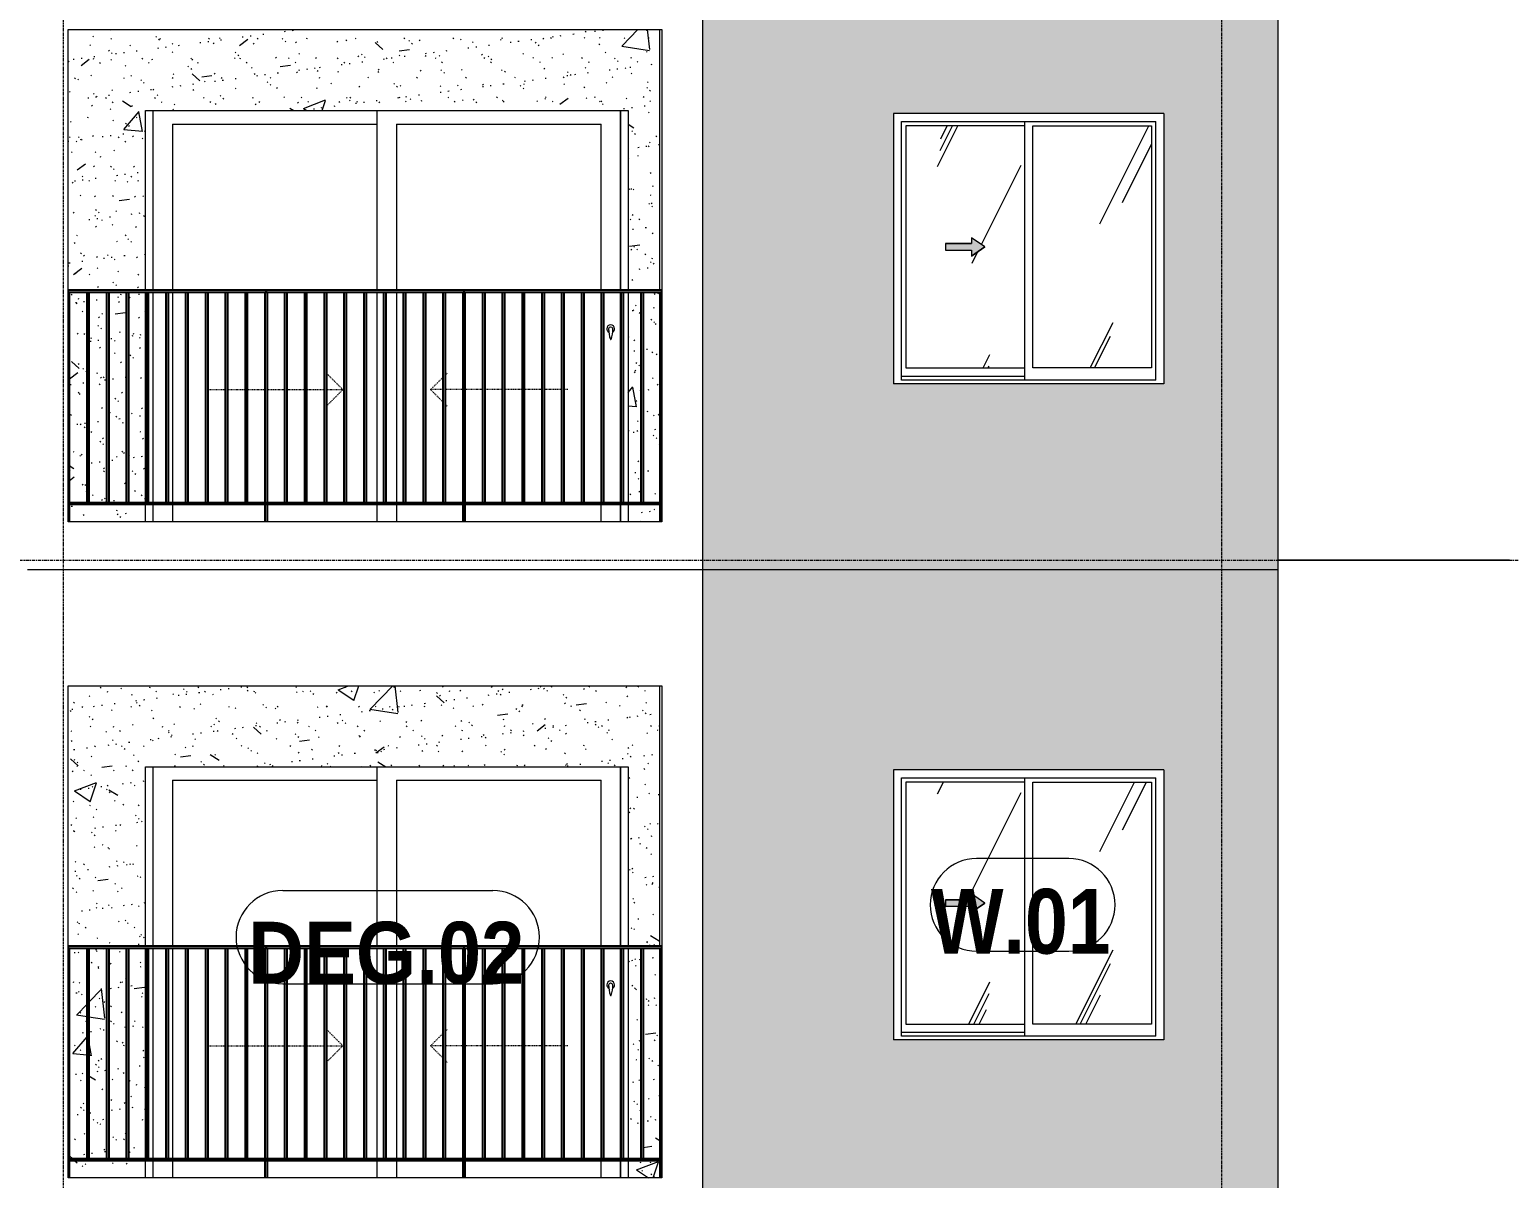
# Model space of a CAD drawing. Header units: millimetres. Extents: x 25061 to 259291, y -8723 to 35400.
# Drawn here: x 220135 to 227800, y 15997 to 21950 of the extents above; entities that cross this region are included whole.
import ezdxf

# ---------------------------------------------------------------- set-up
doc = ezdxf.new("R2010")
doc.units = ezdxf.units.MM
for name, pattern in [('1 NÉT CALL OUT', [6, 3, -3]), ('Centre', [31.75, 6.35, -4.7625, 15.875, -4.7625]), ('Dash', [6.35, 3.175, -3.175]), ('Grid Line', [22.225, 12.7, -3.175, 3.175, -3.175])]:
    doc.linetypes.add(name, pattern=pattern)
for name, color, linetype, lineweight in [('0-2', 50, 'Continuous', 5), ('A-DETL-GENF', 92, 'Continuous', 9), ('A-DETL-GENF-3', 92, '1 NÉT CALL OUT', 9), ('A-DOOR', 31, 'Continuous', 9), ('A-DOOR-FRAM', 31, 'Continuous', 9), ('A-DOOR-HDLN', 31, 'Dash', 9), ('A-DOOR-IDEN', 31, 'Continuous', 9), ('A-FLOR-LEVL-2', 51, 'Centre', 9), ('A-GLAZ', 151, 'Continuous', 9), ('A-GLAZ-1', 7, '1 NÉT CALL OUT', 9), ('A-GLAZ-IDEN', 152, 'Continuous', 9), ('A-WALL', 113, 'Continuous', 9), ('A-WALL-PATT-2', 9, 'Continuous', 9), ('A-WALL-PATT-3', 111, 'Continuous', 5), ('I-WALL-2', 7, 'Continuous', 9), ('S-GRID-1', 1, 'Grid Line', 9)]:
    doc.layers.add(name, color=color, linetype=linetype, lineweight=lineweight)
doc.styles.add('Arial_B_1', font='arialbd.ttf', dxfattribs={"width": 0.9, "height": 320})
doc.styles.add('Arial_B_2', font='arialbd.ttf', dxfattribs={"width": 0.85, "height": 336})
pattern_1 = [(50, (-80880.3, 14125), (1165.98, -102.01), [121.92, -1341.12]), (355, (-80880.3, 14125), (-225.554, 1222.763), [97.536, -1072.896]), (100.451, (-80783.1, 14116.5), (940.433, 1120.746), [103.616, -1139.776]), (46.184, (-80880.3, 14450.1), (1734.91, -269.07), [182.88, -2011.68]), (96.636, (-80735.7, 14427.7), (1519.38, 1583.54), [155.42, -1709.66]), (351.184, (-80880.3, 14450.1), (1519.39, 1583.52), [146.3, -1609.34]), (21, (-80717.7, 14368.8), (970.332, -654.498), [121.92, -1341.12]), (326, (-80717.7, 14368.8), (395.533, 1178.804), [97.536, -1072.896]), (71.451, (-80636.9, 14314.3), (1365.87, 524.296), [103.616, -1139.776]), (37.5, (-80880.3, 14125), (19.767, 541.153), [53.645, -1006.246, 53.645, -1035.507, -1076.96]), (37.5, (-80880.3, 14125), (19.767, 541.153), [-2149.043, 53.645, -1023.315]), (7.5, (-80880.3, 14125), (427.646, 641.156), [53.645, -567.334, 53.645, -981.862, -410.464]), (7.5, (-80880.3, 14125), (427.646, 641.156), [-1656.486, 53.645, -356.82]), (327.5, (-81242.8, 14125), (867.782, -36.665), [53.645, -352.755, 53.645, -1214.323, -1682.496]), (327.5, (-81242.8, 14125), (867.782, -36.665), [-1674.368, 53.645, -1628.85]), (317.5, (-81405.4, 14125), (948.028, 162.73), [53.645, -474.675, 53.645, -788.416, -1194.816]), (317.5, (-81405.4, 14125), (948.028, 162.73), [-1370.38, 53.645, -1141.17])]
pattern_2 = [(37.5, (-80880.3, 14125), (-5.1206, 156.61216), [5.364, -118.181, 5.364, -132.812, -132.08]), (37.5, (-80880.3, 14125), (-5.1206, 156.61216), [-261.722, 5.364, -126.716]), (7.5, (-80880.3, 14125), (143.847, 229.3842), [5.364, -61.285, 5.364, -105.989, -42.672]), (7.5, (-80880.3, 14125), (143.847, 229.3842), [-178.003, 5.364, -37.308]), (327.5, (-80980.28, 14125), (253.1176, 0.4601), [5.364, -35.276, 5.364, -140.94, -191.008]), (327.5, (-80980.28, 14125), (253.1176, 0.4601), [-186.944, 5.364, -185.644]), (317.5, (-80980.28, 14125), (244.3381, 71.3376), [5.364, -14.956, 5.364, -90.546, -109.728]), (317.5, (-80980.28, 14125), (244.3381, 71.3376), [-116.23, 5.364, -104.364])]
pattern_3 = [(63.435, (-78970.7, 14236.3), (-0.002, 1625.6), [567.96, -3066.99]), (63.435, (-80596.3, 14236.3), (-0.002, 1625.6), [567.96, -3066.99]), (63.435, (-78192.5, 14550.35), (-0.002, 1625.6), [567.96, -3066.99]), (63.435, (-79818.1, 14550.35), (-0.002, 1625.6), [567.96, -3066.99]), (63.435, (-78310.3, 14439.5), (-0.002, 1625.6), [567.96, -3066.99]), (63.435, (-79935.9, 14439.5), (-0.002, 1625.6), [567.96, -3066.99]), (63.435, (-78430.35, 15074.4), (-0.002, 1625.6), [276.055, -3358.9]), (63.435, (-80055.95, 15074.4), (-0.002, 1625.6), [276.055, -3358.9]), (63.435, (-78508.9, 14976.15), (-0.002, 1625.6), [567.96, -3066.99]), (63.435, (-80134.5, 14976.15), (-0.002, 1625.6), [567.96, -3066.99]), (63.435, (-78495, 15046.7), (-0.002, 1625.6), [567.96, -3066.99]), (63.435, (-80120.6, 15046.7), (-0.002, 1625.6), [567.96, -3066.99]), (63.435, (-79150.9, 14737.2), (-0.002, 1625.6), [567.96, -3066.99]), (63.435, (-80776.5, 14737.2), (-0.002, 1625.6), [567.96, -3066.99]), (63.435, (-79137, 14820.35), (-0.002, 1625.6), [567.96, -3066.99]), (63.435, (-80762.6, 14820.35), (-0.002, 1625.6), [567.96, -3066.99]), (63.435, (-79133.3, 14880.3), (-0.002, 1625.6), [567.96, -3066.99]), (63.435, (-80758.9, 14880.3), (-0.002, 1625.6), [567.96, -3066.99])]

# ---------------------------------------------------------------- blocks, each defined once
blk = doc.blocks.new('NCV_TKTC_TANG 6 - 8_rvt-6-TKCS_MẶT CẮT 2')
at = {"layer": 'A-WALL-PATT-2'}
h = blk.add_hatch(dxfattribs=at)
h.set_pattern_fill('FP_37', color=256, style=0, pattern_type=2)
h.set_pattern_definition(pattern_1)
h.paths.add_polyline_path([(-60901.2, 19400), (-60527.6, 19400), (-60527.6, 19490), (-60922.6, 19490), (-60922.6, 19400)])
h.paths.add_polyline_path([(-57862.6, 19400), (-57862.6, 19490), (-58027.6, 19490), (-58027.6, 19400), (-57873.4, 19400)])
h.paths.add_polyline_path([(-60802.2, 19500), (-60727.6, 19500), (-60727.6, 20590), (-60820.1, 20590), (-60820.1, 19500)])
h.paths.add_polyline_path([(-60830.1, 19500), (-60830.1, 20590), (-60922.6, 20590), (-60922.6, 19500), (-60847.6, 19500)])
h.paths.add_polyline_path([(-60717.6, 19500), (-60625.1, 19500), (-60625.1, 20590), (-60717.6, 20590), (-60717.6, 19662.5)])
h.paths.add_polyline_path([(-57880.7, 19500), (-57862.6, 19500), (-57862.6, 20590), (-57950.1, 20590), (-57950.1, 19500)])
h.paths.add_polyline_path([(-57960.1, 19500), (-57960.1, 20590), (-58027.6, 20590), (-58027.6, 19500)])
h.paths.add_polyline_path([(-60615.1, 19500), (-60527.6, 19500), (-60527.6, 20590), (-60615.1, 20590), (-60615.1, 19790.6)])
h.paths.add_polyline_path([(-60690.7, 20600), (-60527.6, 20600), (-60527.6, 21530), (-58027.6, 21530), (-58027.6, 20600), (-57862.6, 20600), (-57862.6, 21950), (-60927.6, 21950), (-60927.6, 20600), (-60802.2, 20600)])
h = blk.add_hatch(dxfattribs=at)
h.set_pattern_fill('FP_38', color=256, style=0, pattern_type=2)
h.set_pattern_definition(pattern_2)
h.paths.add_polyline_path([(-60901.2, 19400), (-60527.6, 19400), (-60527.6, 19490), (-60922.6, 19490), (-60922.6, 19400)])
h.paths.add_polyline_path([(-57862.6, 19400), (-57862.6, 19490), (-58027.6, 19490), (-58027.6, 19400), (-57873.4, 19400)])
h.paths.add_polyline_path([(-60802.2, 19500), (-60727.6, 19500), (-60727.6, 20590), (-60820.1, 20590), (-60820.1, 19500)])
h.paths.add_polyline_path([(-60830.1, 19500), (-60830.1, 20590), (-60922.6, 20590), (-60922.6, 19500), (-60847.6, 19500)])
h.paths.add_polyline_path([(-60717.6, 19500), (-60625.1, 19500), (-60625.1, 20590), (-60717.6, 20590), (-60717.6, 19662.5)])
h.paths.add_polyline_path([(-57880.7, 19500), (-57862.6, 19500), (-57862.6, 20590), (-57950.1, 20590), (-57950.1, 19500)])
h.paths.add_polyline_path([(-57960.1, 19500), (-57960.1, 20590), (-58027.6, 20590), (-58027.6, 19500)])
h.paths.add_polyline_path([(-60615.1, 19500), (-60527.6, 19500), (-60527.6, 20590), (-60615.1, 20590), (-60615.1, 19790.6)])
h.paths.add_polyline_path([(-60690.7, 20600), (-60527.6, 20600), (-60527.6, 21530), (-58027.6, 21530), (-58027.6, 20600), (-57862.6, 20600), (-57862.6, 21950), (-60927.6, 21950), (-60927.6, 20600), (-60802.2, 20600)])
at = {"layer": 'I-WALL-2'}
for p, q in [((-57862.6, 20600), (-57862.6, 21950)), ((-60527.6, 20600), (-60527.6, 21530)), ((-60527.6, 21530), (-58027.6, 21530)), ((-58027.6, 21530), (-58027.6, 20600)), ((-60527.6, 19500), (-60527.6, 20590)), ((-58027.6, 20590), (-58027.6, 19500)), ((-57862.6, 19500), (-57862.6, 20590)), ((-60527.6, 19400), (-60527.6, 19490)), ((-58027.6, 19490), (-58027.6, 19400)), ((-57862.6, 19400), (-57862.6, 19490))]:
    blk.add_line(p, q, dxfattribs=at)
blk = doc.blocks.new('NCV_TKTC_TANG 5_rvt-2-TKCS_MẶT CẮT 2')
at = {"layer": 'A-WALL-PATT-2'}
h = blk.add_hatch(dxfattribs=at)
h.set_pattern_fill('FP_37', color=256, style=0, pattern_type=2)
h.set_pattern_definition(pattern_1)
h.paths.add_polyline_path([(-57862.6, 16000), (-57862.6, 16090), (-58027.6, 16090), (-58027.6, 16000), (-57873.4, 16000)])
h.paths.add_polyline_path([(-60527.6, 16000), (-60527.6, 16090), (-60922.6, 16090), (-60922.6, 16000), (-60802.2, 16000)])
h.paths.add_polyline_path([(-60830.1, 16100), (-60830.1, 17190), (-60922.6, 17190), (-60922.6, 16100), (-60847.6, 16100)])
h.paths.add_polyline_path([(-60802.2, 16100), (-60727.6, 16100), (-60727.6, 17190), (-60820.1, 17190), (-60820.1, 16100)])
h.paths.add_polyline_path([(-60717.6, 16100), (-60625.1, 16100), (-60625.1, 17190), (-60717.6, 17190), (-60717.6, 16262.5)])
h.paths.add_polyline_path([(-57880.7, 16100), (-57862.6, 16100), (-57862.6, 17190), (-57950.1, 17190), (-57950.1, 16100)])
h.paths.add_polyline_path([(-57960.1, 16100), (-57960.1, 17190), (-58027.6, 17190), (-58027.6, 16100)])
h.paths.add_polyline_path([(-60615.1, 16100), (-60527.6, 16100), (-60527.6, 17190), (-60615.1, 17190), (-60615.1, 16390.6)])
h.paths.add_polyline_path([(-60527.6, 17200), (-60527.6, 18130), (-58027.6, 18130), (-58027.6, 17200), (-57862.6, 17200), (-57862.6, 18550), (-60927.6, 18550), (-60927.6, 17200), (-60686.6, 17200)])
h = blk.add_hatch(dxfattribs=at)
h.set_pattern_fill('FP_38', color=256, style=0, pattern_type=2)
h.set_pattern_definition(pattern_2)
h.paths.add_polyline_path([(-57862.6, 16000), (-57862.6, 16090), (-58027.6, 16090), (-58027.6, 16000), (-57873.4, 16000)])
h.paths.add_polyline_path([(-60527.6, 16000), (-60527.6, 16090), (-60922.6, 16090), (-60922.6, 16000), (-60802.2, 16000)])
h.paths.add_polyline_path([(-60830.1, 16100), (-60830.1, 17190), (-60922.6, 17190), (-60922.6, 16100), (-60847.6, 16100)])
h.paths.add_polyline_path([(-60802.2, 16100), (-60727.6, 16100), (-60727.6, 17190), (-60820.1, 17190), (-60820.1, 16100)])
h.paths.add_polyline_path([(-60717.6, 16100), (-60625.1, 16100), (-60625.1, 17190), (-60717.6, 17190), (-60717.6, 16262.5)])
h.paths.add_polyline_path([(-57880.7, 16100), (-57862.6, 16100), (-57862.6, 17190), (-57950.1, 17190), (-57950.1, 16100)])
h.paths.add_polyline_path([(-57960.1, 16100), (-57960.1, 17190), (-58027.6, 17190), (-58027.6, 16100)])
h.paths.add_polyline_path([(-60615.1, 16100), (-60527.6, 16100), (-60527.6, 17190), (-60615.1, 17190), (-60615.1, 16390.6)])
h.paths.add_polyline_path([(-60527.6, 17200), (-60527.6, 18130), (-58027.6, 18130), (-58027.6, 17200), (-57862.6, 17200), (-57862.6, 18550), (-60927.6, 18550), (-60927.6, 17200), (-60686.6, 17200)])
at = {"layer": 'I-WALL-2'}
for p, q in [((-57862.6, 17200), (-57862.6, 18550)), ((-60527.6, 17200), (-60527.6, 18130)), ((-60527.6, 18130), (-58027.6, 18130)), ((-58027.6, 18130), (-58027.6, 17200)), ((-60527.6, 16100), (-60527.6, 17190)), ((-58027.6, 17190), (-58027.6, 16100)), ((-57862.6, 16100), (-57862.6, 17190)), ((-60527.6, 16000), (-60527.6, 16090)), ((-58027.6, 16090), (-58027.6, 16000)), ((-57862.6, 16000), (-57862.6, 16090))]:
    blk.add_line(p, q, dxfattribs=at)
blk = doc.blocks.new('1_FAMILY RVT - W01-WxH 1400x1400xmm-V271-TKCS_MẶT CẮT 2')
at = {"layer": 'A-DETL-GENF-3'}
blk.add_hatch(color=256, dxfattribs=at).paths.add_polyline_path([(-56248.1, 17376.5), (-56180.3, 17423.9), (-56248.1, 17471.4), (-56248.1, 17440.9), (-56383.5, 17440.9), (-56383.5, 17407), (-56248.1, 17407)])
at = {"layer": 'A-GLAZ'}
h = blk.add_hatch(dxfattribs=at)
h.set_pattern_fill('FP_35', color=256, style=0, pattern_type=2)
h.set_pattern_definition(pattern_3)
h.paths.add_polyline_path([(-56589.1, 16797), (-55974.8, 16797), (-55974.8, 18050.9), (-56589.1, 18050.9), (-56589.1, 17407)])
h.paths.add_polyline_path([(-56248.1, 17376.5), (-56248.1, 17407), (-56383.5, 17407), (-56383.5, 17440.9), (-56248.1, 17440.9), (-56248.1, 17471.4), (-56180.3, 17423.9), (-56204.5, 17407)])
h = blk.add_hatch(dxfattribs=at)
h.set_pattern_fill('FP_35', color=256, style=0, pattern_type=2)
h.set_pattern_definition(pattern_3)
h.paths.add_polyline_path([(-55930.3, 16797), (-55316.1, 16797), (-55316.1, 18050.9), (-55930.3, 18050.9), (-55930.3, 17674.5)])
at = {"layer": 'A-DETL-GENF'}
for p, q in [((-56383.5, 17440.9), (-56383.5, 17407)), ((-56383.5, 17440.9), (-56248.1, 17440.9)), ((-56248.1, 17440.9), (-56383.5, 17440.9)), ((-56383.5, 17440.9), (-56383.5, 17407)), ((-56383.5, 17407), (-56248.1, 17407)), ((-56383.5, 17407), (-56248.1, 17407)), ((-56248.1, 17471.4), (-56248.1, 17440.9)), ((-56180.3, 17423.9), (-56248.1, 17471.4)), ((-56180.3, 17423.9), (-56248.1, 17471.4)), ((-56248.1, 17471.4), (-56248.1, 17440.9)), ((-56180.3, 17423.9), (-56248.1, 17376.5)), ((-56248.1, 17376.5), (-56180.3, 17423.9)), ((-56248.1, 17407), (-56248.1, 17376.5)), ((-56248.1, 17407), (-56248.1, 17376.5))]:
    blk.add_line(p, q, dxfattribs=at)
at = {"layer": 'A-GLAZ'}
for p, q in [((-55252.6, 18114.4), (-56652.6, 18114.4)), ((-56652.6, 18114.4), (-56652.6, 16714.4)), ((-55252.6, 18114.4), (-55252.6, 16714.4)), ((-56611.6, 18073.5), (-55293.5, 18073.5)), ((-56611.6, 16733.5), (-56611.6, 18073.5)), ((-56589.1, 18050.9), (-56589.1, 16797)), ((-55974.8, 18050.9), (-56589.1, 18050.9)), ((-55974.8, 18073.5), (-55974.8, 16733.5)), ((-55930.3, 16797), (-55930.3, 18050.9)), ((-55930.3, 18050.9), (-55316.1, 18050.9)), ((-55316.1, 18050.9), (-55316.1, 16797)), ((-55293.5, 16733.5), (-55293.5, 18073.5)), ((-56589.1, 16797), (-55974.8, 16797)), ((-55316.1, 16797), (-55930.3, 16797)), ((-55252.6, 16714.4), (-56652.6, 16714.4)), ((-55974.8, 16752.5), (-56611.6, 16752.5)), ((-55974.8, 16752.5), (-56611.6, 16752.5)), ((-55293.5, 16733.5), (-56611.6, 16733.5))]:
    blk.add_line(p, q, dxfattribs=at)
blk = doc.blocks.new('DEG_02-DEG_03 - DEG_02-2500x2400mm-CỬA ĐI 02 CÁNH TRƯỢT-V139-TKCS_MẶT CẮT 2')
at = {"layer": 'A-DOOR'}
for p, q in [((-59327.6, 10400), (-59327.6, 11330)), ((-58067.6, 11330), (-58067.6, 10400)), ((-60387.6, 11260), (-60387.6, 10400)), ((-60387.6, 11260), (-59327.6, 11260)), ((-59227.6, 11260), (-59227.6, 10400)), ((-59227.6, 11260), (-58167.6, 11260)), ((-58167.6, 10400), (-58167.6, 11260)), ((-60387.6, 10390), (-60387.6, 9300)), ((-59327.6, 9300), (-59327.6, 10390)), ((-59227.6, 10390), (-59227.6, 9300)), ((-58167.6, 9300), (-58167.6, 10390)), ((-58067.6, 10390), (-58067.6, 9300)), ((-60387.6, 9290), (-60387.6, 9200)), ((-59327.6, 9200), (-59327.6, 9290)), ((-59227.6, 9290), (-59227.6, 9200)), ((-58167.6, 9200), (-58167.6, 9290)), ((-58067.6, 9290), (-58067.6, 9200))]:
    blk.add_line(p, q, dxfattribs=at)
at = {"layer": 'A-DOOR', "flags": 128}
blk.add_lwpolyline([(-58116.1, 10208.7), (-58116.1, 10208.7), (-58116.1, 10208.7), (-58116.1, 10208.7), (-58116.1, 10208.7), (-58116.1, 10208.7), (-58116.1, 10208.7), (-58116.2, 10208.7), (-58116.2, 10208.7), (-58116.2, 10208.7), (-58116.2, 10208.7), (-58116.3, 10208.7), (-58116.3, 10208.7), (-58116.3, 10208.7), (-58116.4, 10208.7), (-58116.4, 10208.7), (-58116.4, 10208.7), (-58116.5, 10208.7), (-58116.5, 10208.7), (-58116.6, 10208.7), (-58116.6, 10208.7), (-58116.7, 10208.7), (-58116.7, 10208.7), (-58116.8, 10208.7), (-58116.8, 10208.7), (-58116.9, 10208.7), (-58116.9, 10208.7), (-58117, 10208.7), (-58117, 10208.7), (-58117.1, 10208.7), (-58117.1, 10208.7), (-58117.2, 10208.7), (-58117.3, 10208.7), (-58117.3, 10208.7), (-58117.4, 10208.7), (-58117.4, 10208.7), (-58117.5, 10208.7), (-58117.5, 10208.7), (-58117.6, 10208.7), (-58117.7, 10208.7), (-58117.7, 10208.7), (-58117.8, 10208.7), (-58117.8, 10208.7), (-58117.9, 10208.7), (-58118, 10208.7), (-58118, 10208.7), (-58118.1, 10208.7), (-58118.1, 10208.7), (-58118.2, 10208.7), (-58118.2, 10208.7), (-58118.3, 10208.7), (-58118.3, 10208.7), (-58118.4, 10208.7), (-58118.4, 10208.7), (-58118.5, 10208.7), (-58118.5, 10208.7), (-58118.6, 10208.7), (-58118.6, 10208.7), (-58118.7, 10208.7), (-58118.7, 10208.7), (-58118.7, 10208.7), (-58118.8, 10208.7), (-58118.8, 10208.7), (-58118.8, 10208.7), (-58118.9, 10208.7), (-58118.9, 10208.7), (-58118.9, 10208.7), (-58119, 10208.7), (-58119, 10208.7), (-58119, 10208.7), (-58119, 10208.7), (-58119, 10208.7), (-58119, 10208.7), (-58119, 10208.7), (-58119.1, 10208.7), (-58119.1, 10208.7)], dxfattribs=at)
at = {"layer": 'A-DOOR'}
for centre, radius, start, end in [((-58117.6, 10200), 20, 0, 180), ((-58117.6, 10200), 20, 180, 240), ((-58119.1, 10199.2), 9.45, 90, 180), ((-57963.8, 10199.2), 164.8, 180, 199.13397), ((-58116.1, 10199.2), 9.45, 0, 90), ((-58271.4, 10199.2), 164.8, 340.86603, 0), ((-58117.6, 10200), 20, 300, 0), ((-58117.2, 10146), 2.34, 199.13397, 261.03098), ((-58117.9, 10146), 2.34, 278.96902, 340.86603)]:
    blk.add_arc(centre, radius, start, end, dxfattribs=at)
at = {"layer": 'A-DOOR-FRAM'}
for p, q in [((-60487.6, 10400), (-60487.6, 11330)), ((-58067.6, 10400), (-58067.6, 11330)), ((-60487.6, 9300), (-60487.6, 10390)), ((-58067.6, 9300), (-58067.6, 10390)), ((-60487.6, 9200), (-60487.6, 9290)), ((-58067.6, 9200), (-58067.6, 9290))]:
    blk.add_line(p, q, dxfattribs=at)
at = {"layer": 'A-DOOR-HDLN'}
for p, q in [((-59504.8, 9884.2), (-59589.7, 9969.1)), ((-58975.1, 9959.5), (-58965.5, 9969.1)), ((-59050.3, 9884.2), (-58985.1, 9949.5)), ((-60205.1, 9884.2), (-60112.6, 9884.2)), ((-60102.6, 9884.2), (-60010.1, 9884.2)), ((-60000.1, 9884.2), (-59907.6, 9884.2)), ((-59897.6, 9884.2), (-59805.1, 9884.2)), ((-59795.1, 9884.2), (-59702.6, 9884.2)), ((-59692.6, 9884.2), (-59600.1, 9884.2)), ((-59590.1, 9884.2), (-59504.8, 9884.2)), ((-59504.8, 9884.2), (-59589.7, 9799.4)), ((-59050.3, 9884.2), (-58985.1, 9819)), ((-58985.1, 9884.2), (-59050.3, 9884.2)), ((-58882.6, 9884.2), (-58975.1, 9884.2)), ((-58780.1, 9884.2), (-58872.6, 9884.2)), ((-58677.6, 9884.2), (-58770.1, 9884.2)), ((-58575.1, 9884.2), (-58667.6, 9884.2)), ((-58472.6, 9884.2), (-58565.1, 9884.2)), ((-58370.1, 9884.2), (-58462.6, 9884.2)), ((-58340.3, 9884.2), (-58360.1, 9884.2)), ((-58975.1, 9809), (-58965.5, 9799.4))]:
    blk.add_line(p, q, dxfattribs=at)
blk = doc.blocks.new('Railing - 10mm-1251313-TKCS_MẶT CẮT 2')
at = {"layer": ''}
for p, q in [((-60830.064287, 5900), (-60830.064287, 6990)), ((-60820.064287, 6990), (-60820.064287, 5900))]:
    blk.add_line(p, q, dxfattribs=at)
blk = doc.blocks.new('Railing - 50 x 10mm-1251315-TKCS_MẶT CẮT 2')
at = {"layer": ''}
for p, q in [((-59897.564287, 6990), (-59907.564287, 6990)), ((-59907.564287, 5800), (-59907.564287, 6990)), ((-59897.564287, 6990), (-59897.564287, 5800))]:
    blk.add_line(p, q, dxfattribs=at)
blk = doc.blocks.new('Railing - 50 x 10mm-1251311-TKCS_MẶT CẮT 2')
at = {"layer": ''}
for q in [(-60927.564287, 6990), (-60922.564287, 5800)]:
    blk.add_line((-60922.564287, 6990), q, dxfattribs=at)
blk = doc.blocks.new('Railing - 50 x 10mm-V186-TKCS_MẶT CẮT 2')
at = {"layer": ''}
for p in [(-57852.564287, 6990), (-57857.564287, 5800)]:
    blk.add_line(p, (-57857.564287, 6990), dxfattribs=at)
blk = doc.blocks.new('Railing - Railing-3262206-TKCS_MẶT CẮT 2')
at = {"layer": ''}
for p, q in [((-60927.564287, 16100), (-57852.564287, 16100)), ((-60927.564287, 16090), (-57852.564287, 16090))]:
    blk.add_line(p, q, dxfattribs=at)
for name, p in [('Railing - 50 x 10mm-1251311-TKCS_MẶT CẮT 2', (0, 10200)), ('Railing - 10mm-1251313-TKCS_MẶT CẮT 2', (0, 10200)), ('Railing - 10mm-1251313-TKCS_MẶT CẮT 2', (102.5, 10200)), ('Railing - 10mm-1251313-TKCS_MẶT CẮT 2', (205, 10200)), ('Railing - 10mm-1251313-TKCS_MẶT CẮT 2', (307.5, 10200)), ('Railing - 10mm-1251313-TKCS_MẶT CẮT 2', (410, 10200)), ('Railing - 10mm-1251313-TKCS_MẶT CẮT 2', (512.5, 10200)), ('Railing - 10mm-1251313-TKCS_MẶT CẮT 2', (615, 10200)), ('Railing - 10mm-1251313-TKCS_MẶT CẮT 2', (717.5, 10200)), ('Railing - 10mm-1251313-TKCS_MẶT CẮT 2', (820, 10200)), ('Railing - 50 x 10mm-1251315-TKCS_MẶT CẮT 2', (0, 10200)), ('Railing - 10mm-1251313-TKCS_MẶT CẮT 2', (1025, 10200)), ('Railing - 10mm-1251313-TKCS_MẶT CẮT 2', (1127.5, 10200)), ('Railing - 10mm-1251313-TKCS_MẶT CẮT 2', (1230, 10200)), ('Railing - 10mm-1251313-TKCS_MẶT CẮT 2', (1332.5, 10200)), ('Railing - 10mm-1251313-TKCS_MẶT CẮT 2', (1435, 10200)), ('Railing - 10mm-1251313-TKCS_MẶT CẮT 2', (1537.5, 10200)), ('Railing - 10mm-1251313-TKCS_MẶT CẮT 2', (1640, 10200)), ('Railing - 10mm-1251313-TKCS_MẶT CẮT 2', (1742.5, 10200)), ('Railing - 10mm-1251313-TKCS_MẶT CẮT 2', (1845, 10200)), ('Railing - 50 x 10mm-1251315-TKCS_MẶT CẮT 2', (1025, 10200)), ('Railing - 10mm-1251313-TKCS_MẶT CẮT 2', (2050, 10200)), ('Railing - 10mm-1251313-TKCS_MẶT CẮT 2', (2152.5, 10200)), ('Railing - 10mm-1251313-TKCS_MẶT CẮT 2', (2255, 10200)), ('Railing - 10mm-1251313-TKCS_MẶT CẮT 2', (2357.5, 10200)), ('Railing - 10mm-1251313-TKCS_MẶT CẮT 2', (2460, 10200)), ('Railing - 10mm-1251313-TKCS_MẶT CẮT 2', (2562.5, 10200)), ('Railing - 10mm-1251313-TKCS_MẶT CẮT 2', (2665, 10200)), ('Railing - 10mm-1251313-TKCS_MẶT CẮT 2', (2767.5, 10200)), ('Railing - 10mm-1251313-TKCS_MẶT CẮT 2', (2870, 10200)), ('Railing - 50 x 10mm-V186-TKCS_MẶT CẮT 2', (0, 10200))]:
    blk.add_blockref(name, p)
blk = doc.blocks.new('Top Rail Type - Top Rail_Internal_-3262207-TKCS_MẶT CẮT 2')
at = {"layer": ''}
for p, q in [((-57852.564287, 17200), (-60927.564287, 17200)), ((-60927.564287, 17190), (-57852.564287, 17190))]:
    blk.add_line(p, q, dxfattribs=at)
blk = doc.blocks.new('1_FAMILY RVT - W01-WxH 1400x1400xmm-V320-TKCS_MẶT CẮT 2')
at = {"layer": 'A-DETL-GENF-3'}
blk.add_hatch(color=256, dxfattribs=at).paths.add_polyline_path([(-56248.1, 20776.5), (-56180.3, 20823.9), (-56248.1, 20871.4), (-56248.1, 20840.9), (-56383.5, 20840.9), (-56383.5, 20807), (-56248.1, 20807)])
at = {"layer": 'A-GLAZ'}
h = blk.add_hatch(dxfattribs=at)
h.set_pattern_fill('FP_35', color=256, style=0, pattern_type=2)
h.set_pattern_definition(pattern_3)
h.paths.add_polyline_path([(-56589.1, 20197), (-55974.8, 20197), (-55974.8, 21450.9), (-56589.1, 21450.9), (-56589.1, 20354.7)])
h.paths.add_polyline_path([(-56248.1, 20776.5), (-56248.1, 20807), (-56383.5, 20807), (-56383.5, 20840.9), (-56248.1, 20840.9), (-56248.1, 20871.4), (-56180.3, 20823.9), (-56204.5, 20807)])
h = blk.add_hatch(dxfattribs=at)
h.set_pattern_fill('FP_35', color=256, style=0, pattern_type=2)
h.set_pattern_definition(pattern_3)
h.paths.add_polyline_path([(-55930.3, 20197), (-55316.1, 20197), (-55316.1, 21450.9), (-55930.3, 21450.9), (-55930.3, 20354.7)])
at = {"layer": 'A-DETL-GENF'}
for p, q in [((-56248.1, 20871.4), (-56248.1, 20840.9)), ((-56180.3, 20823.9), (-56248.1, 20871.4)), ((-56180.3, 20823.9), (-56248.1, 20871.4)), ((-56248.1, 20871.4), (-56248.1, 20840.9)), ((-56383.5, 20840.9), (-56383.5, 20807)), ((-56383.5, 20840.9), (-56248.1, 20840.9)), ((-56248.1, 20840.9), (-56383.5, 20840.9)), ((-56383.5, 20840.9), (-56383.5, 20807)), ((-56383.5, 20807), (-56248.1, 20807)), ((-56383.5, 20807), (-56248.1, 20807)), ((-56180.3, 20823.9), (-56248.1, 20776.5)), ((-56248.1, 20776.5), (-56180.3, 20823.9)), ((-56248.1, 20807), (-56248.1, 20776.5)), ((-56248.1, 20807), (-56248.1, 20776.5))]:
    blk.add_line(p, q, dxfattribs=at)
at = {"layer": 'A-GLAZ'}
for p, q in [((-55252.6, 21514.4), (-56652.6, 21514.4)), ((-56652.6, 21514.4), (-56652.6, 20114.4)), ((-56611.6, 21473.5), (-55293.5, 21473.5)), ((-56611.6, 20133.5), (-56611.6, 21473.5)), ((-55974.8, 21473.5), (-55974.8, 20133.5)), ((-55293.5, 20133.5), (-55293.5, 21473.5)), ((-55252.6, 21514.4), (-55252.6, 20114.4)), ((-56589.1, 21450.9), (-56589.1, 20197)), ((-55974.8, 21450.9), (-56589.1, 21450.9)), ((-55930.3, 20197), (-55930.3, 21450.9)), ((-55930.3, 21450.9), (-55316.1, 21450.9)), ((-55316.1, 21450.9), (-55316.1, 20197)), ((-56589.1, 20197), (-55974.8, 20197)), ((-55316.1, 20197), (-55930.3, 20197)), ((-55252.6, 20114.4), (-56652.6, 20114.4)), ((-55974.8, 20152.5), (-56611.6, 20152.5)), ((-55974.8, 20152.5), (-56611.6, 20152.5)), ((-55293.5, 20133.5), (-56611.6, 20133.5))]:
    blk.add_line(p, q, dxfattribs=at)
blk = doc.blocks.new('Railing - Railing-3821441-TKCS_MẶT CẮT 2')
at = {"layer": ''}
for p, q in [((-60927.564287, 19500), (-57852.564287, 19500)), ((-60927.564287, 19490), (-57852.564287, 19490))]:
    blk.add_line(p, q, dxfattribs=at)
for name, p in [('Railing - 50 x 10mm-1251311-TKCS_MẶT CẮT 2', (0, 13600)), ('Railing - 10mm-1251313-TKCS_MẶT CẮT 2', (0, 13600)), ('Railing - 10mm-1251313-TKCS_MẶT CẮT 2', (102.5, 13600)), ('Railing - 10mm-1251313-TKCS_MẶT CẮT 2', (205, 13600)), ('Railing - 10mm-1251313-TKCS_MẶT CẮT 2', (307.5, 13600)), ('Railing - 10mm-1251313-TKCS_MẶT CẮT 2', (410, 13600)), ('Railing - 10mm-1251313-TKCS_MẶT CẮT 2', (512.5, 13600)), ('Railing - 10mm-1251313-TKCS_MẶT CẮT 2', (615, 13600)), ('Railing - 10mm-1251313-TKCS_MẶT CẮT 2', (717.5, 13600)), ('Railing - 10mm-1251313-TKCS_MẶT CẮT 2', (820, 13600)), ('Railing - 50 x 10mm-1251315-TKCS_MẶT CẮT 2', (0, 13600)), ('Railing - 10mm-1251313-TKCS_MẶT CẮT 2', (1025, 13600)), ('Railing - 10mm-1251313-TKCS_MẶT CẮT 2', (1127.5, 13600)), ('Railing - 10mm-1251313-TKCS_MẶT CẮT 2', (1230, 13600)), ('Railing - 10mm-1251313-TKCS_MẶT CẮT 2', (1332.5, 13600)), ('Railing - 10mm-1251313-TKCS_MẶT CẮT 2', (1435, 13600)), ('Railing - 10mm-1251313-TKCS_MẶT CẮT 2', (1537.5, 13600)), ('Railing - 10mm-1251313-TKCS_MẶT CẮT 2', (1640, 13600)), ('Railing - 10mm-1251313-TKCS_MẶT CẮT 2', (1742.5, 13600)), ('Railing - 10mm-1251313-TKCS_MẶT CẮT 2', (1845, 13600)), ('Railing - 50 x 10mm-1251315-TKCS_MẶT CẮT 2', (1025, 13600)), ('Railing - 10mm-1251313-TKCS_MẶT CẮT 2', (2050, 13600)), ('Railing - 10mm-1251313-TKCS_MẶT CẮT 2', (2152.5, 13600)), ('Railing - 10mm-1251313-TKCS_MẶT CẮT 2', (2255, 13600)), ('Railing - 10mm-1251313-TKCS_MẶT CẮT 2', (2357.5, 13600)), ('Railing - 10mm-1251313-TKCS_MẶT CẮT 2', (2460, 13600)), ('Railing - 10mm-1251313-TKCS_MẶT CẮT 2', (2562.5, 13600)), ('Railing - 10mm-1251313-TKCS_MẶT CẮT 2', (2665, 13600)), ('Railing - 10mm-1251313-TKCS_MẶT CẮT 2', (2767.5, 13600)), ('Railing - 10mm-1251313-TKCS_MẶT CẮT 2', (2870, 13600)), ('Railing - 50 x 10mm-V186-TKCS_MẶT CẮT 2', (0, 13600))]:
    blk.add_blockref(name, p)
blk = doc.blocks.new('Top Rail Type - Top Rail_Internal_-3821442-TKCS_MẶT CẮT 2')
at = {"layer": ''}
for p, q in [((-57852.564287, 20600), (-60927.564287, 20600)), ((-60927.564287, 20590), (-57852.564287, 20590))]:
    blk.add_line(p, q, dxfattribs=at)
blk = doc.blocks.new('SSA-WINDOW TAG - 10-2062020-TKCS_MẶT CẮT 2')
at = {"layer": 'A-GLAZ-IDEN'}
for p, q in [((-117145.064287, 7454.4), (-117622.564287, 7454.4)), ((-117622.564287, 6974.4), (-117145.064287, 6974.4))]:
    blk.add_line(p, q, dxfattribs=at)
for centre, start, end in [((-117622.564287, 7214.4), 90, 270), ((-117145.064287, 7214.4), 270, 90)]:
    blk.add_arc(centre, 240, start, end, dxfattribs=at)
blk = doc.blocks.new('STN_Door Tag - STN_Door Tag-1788670-TKCS_MẶT CẮT 2')
at = {"layer": 'A-DOOR-IDEN'}
for p, q in [((-93966.7, 3889.1), (-92878.6, 3889.1)), ((-93966.7, 3406.1), (-92878.6, 3406.1))]:
    blk.add_line(p, q, dxfattribs=at)
for centre, start, end in [((-93966.7, 3647.6), 90, 270), ((-92878.6, 3647.6), 270, 90)]:
    blk.add_arc(centre, 241.5, start, end, dxfattribs=at)

msp = doc.modelspace()

# ---------------------------------------------------------------- hatches: boundary and pattern name
at = {"layer": 'A-WALL-PATT-3'}
h = msp.add_hatch(color=256, dxfattribs=at)
h.paths.add_polyline_path([(226010.2, 19150), (226600.2, 19150), (226600.2, 22550), (223620.2, 22550), (223620.2, 19150), (225969.3, 19150)])
h.paths.add_polyline_path([(224610.2, 20114.4), (224610.2, 21514.4), (226010.2, 21514.4), (226010.2, 20114.4), (224651.1, 20114.4)])
h = msp.add_hatch(color=256, dxfattribs=at)
h.paths.add_polyline_path([(226600.2, 15750), (226605.2, 15750), (226605.2, 15800), (226600.2, 15800), (226600.2, 19150), (223620.2, 19150), (223620.2, 15750), (226027.1, 15750)])
h.paths.add_polyline_path([(225969.3, 16714.4), (224610.2, 16714.4), (224610.2, 18114.4), (226010.2, 18114.4), (226010.2, 16714.4)])

# ---------------------------------------------------------------- linework, layer by layer
at = {"layer": 'A-FLOR-LEVL-2'}
msp.add_line((147110.2, 19200), (255566.7, 19200), dxfattribs=at)
at = {"layer": 'A-WALL'}
for p, q in [((226600.2, 29400), (226600.2, 15800)), ((223620.2, 29350), (223620.2, 5550)), ((220335.2, 19400), (220335.2, 21950)), ((220335.2, 21950), (223410.2, 21950)), ((223410.2, 21950), (223410.2, 19400)), ((223410.2, 19400), (220335.2, 19400)), ((227800.1, 19200), (226600.2, 19200)), ((226600.2, 19200), (227800.1, 19200)), ((226600.2, 19150), (220125.2, 19150)), ((226600.2, 19150), (223610.2, 19150)), ((220335.2, 16000), (220335.2, 18550)), ((220335.2, 18550), (223410.2, 18550)), ((223410.2, 18550), (223410.2, 16000)), ((223410.2, 16000), (220335.2, 16000))]:
    msp.add_line(p, q, dxfattribs=at)
at = {"layer": 'S-GRID-1'}
for p, q in [((220310.2, -3283.1), (220310.2, 30285.9)), ((226310.2, -3283.1), (226310.2, 30285.9))]:
    msp.add_line(p, q, dxfattribs=at)

# ---------------------------------------------------------------- block references
at = {"layer": ''}
for name in ['Top Rail Type - Top Rail_Internal_-3821442-TKCS_MẶT CẮT 2', 'Railing - Railing-3821441-TKCS_MẶT CẮT 2', 'Top Rail Type - Top Rail_Internal_-3262207-TKCS_MẶT CẮT 2', 'Railing - Railing-3262206-TKCS_MẶT CẮT 2']:
    msp.add_blockref(name, (281262.8, 0), dxfattribs=at)
at = {"layer": '0-2'}
for name in ['NCV_TKTC_TANG 6 - 8_rvt-6-TKCS_MẶT CẮT 2', 'NCV_TKTC_TANG 5_rvt-2-TKCS_MẶT CẮT 2']:
    msp.add_blockref(name, (281262.8, 0), dxfattribs=at)
at = {"layer": 'A-DOOR'}
for p in [(281262.8, 10200), (281262.8, 6800)]:
    msp.add_blockref('DEG_02-DEG_03 - DEG_02-2500x2400mm-CỬA ĐI 02 CÁNH TRƯỢT-V139-TKCS_MẶT CẮT 2', p, dxfattribs=at)
at = {"layer": 'A-DOOR-IDEN'}
msp.add_blockref('STN_Door Tag - STN_Door Tag-1788670-TKCS_MẶT CẮT 2', (315412.8, 13600), dxfattribs=at)
at = {"layer": 'A-GLAZ-1'}
for name in ['1_FAMILY RVT - W01-WxH 1400x1400xmm-V320-TKCS_MẶT CẮT 2', '1_FAMILY RVT - W01-WxH 1400x1400xmm-V271-TKCS_MẶT CẮT 2']:
    msp.add_blockref(name, (281262.8, 0), dxfattribs=at)
at = {"layer": 'A-GLAZ-IDEN'}
msp.add_blockref('SSA-WINDOW TAG - 10-2062020-TKCS_MẶT CẮT 2', (342662.8, 10200), dxfattribs=at)

# ---------------------------------------------------------------- texts
at = {"layer": 'A-DOOR-IDEN', "insert": (221982, 17164.6), "char_height": 320, "width": 1467.36, "attachment_point": 5, "line_spacing_factor": 0.936439, "style": 'Arial_B_1'}
msp.add_mtext('\\pt7.2,14.4,21.6,28.8,36,43.2,50.4,57.6,64.8,72,79.2,86.4,93.6,100.8,108,115.2,122.4,129.6,136.8,144,151.2,158.4,165.6,172.8,180,187.2,194.4,201.6,208.8,216,223.2,230.4;DEG.02', dxfattribs=at)
at = {"layer": 'A-GLAZ-IDEN', "insert": (225269, 17327.1), "char_height": 336, "width": 962.88, "attachment_point": 5, "line_spacing_factor": 0.936439, "style": 'Arial_B_2'}
msp.add_mtext('\\pt6.80064,13.60128,20.39856,27.1992,33.99984,40.80048,47.60112,54.3984,61.19904,67.99968,74.80032,81.60096,88.4016,95.19888,101.99952,108.80016,115.6008,122.40144,129.19872,135.99936,142.8,149.60064,156.40128,163.19856,169.9992,176.79984,183.60048,190.40112,197.1984,203.99904,210.79968,217.60032;W.01', dxfattribs=at)

doc.saveas('drawing.dxf')
